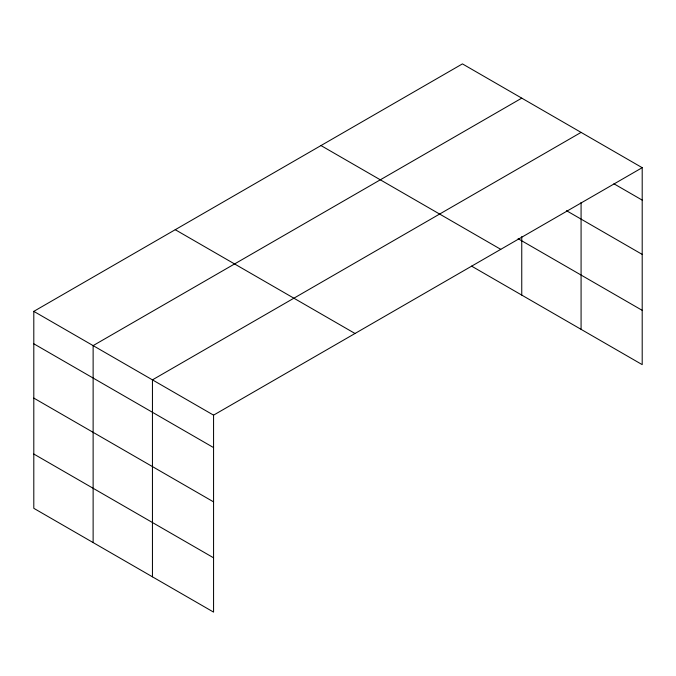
<?xml version="1.0" encoding="UTF-8"?>
<svg xmlns="http://www.w3.org/2000/svg" width="676" height="676" viewBox="0 0 676 676"><rect width="100%" height="100%" fill="white"/><g stroke="black" fill="none" stroke-linecap="round" stroke-linejoin="round"><path stroke-width="1.01" d="M642.2 167.682L462.435 63.89L33.8 311.366L33.8 508.318L213.565 612.11L213.565 415.149L642.2 167.682L642.2 364.634L471.561 266.116M581.081 202.411L581.081 329.347M521.754 98.147L93.127 345.613L93.127 542.566M581.081 132.395L152.446 379.861L152.446 576.822M613.918 183.779L642.2 200.113M566.48 210.684L642.2 254.404M518.103 238.696L642.2 310.343M320.982 145.56L500.755 249.343M175.245 229.696L355.018 333.488M33.8 311.366L213.565 415.149M33.8 343.788L213.565 447.58M33.8 398.088L213.565 501.871M33.8 454.027L213.565 557.81M521.754 236.583L521.754 295.099"/></g></svg>
